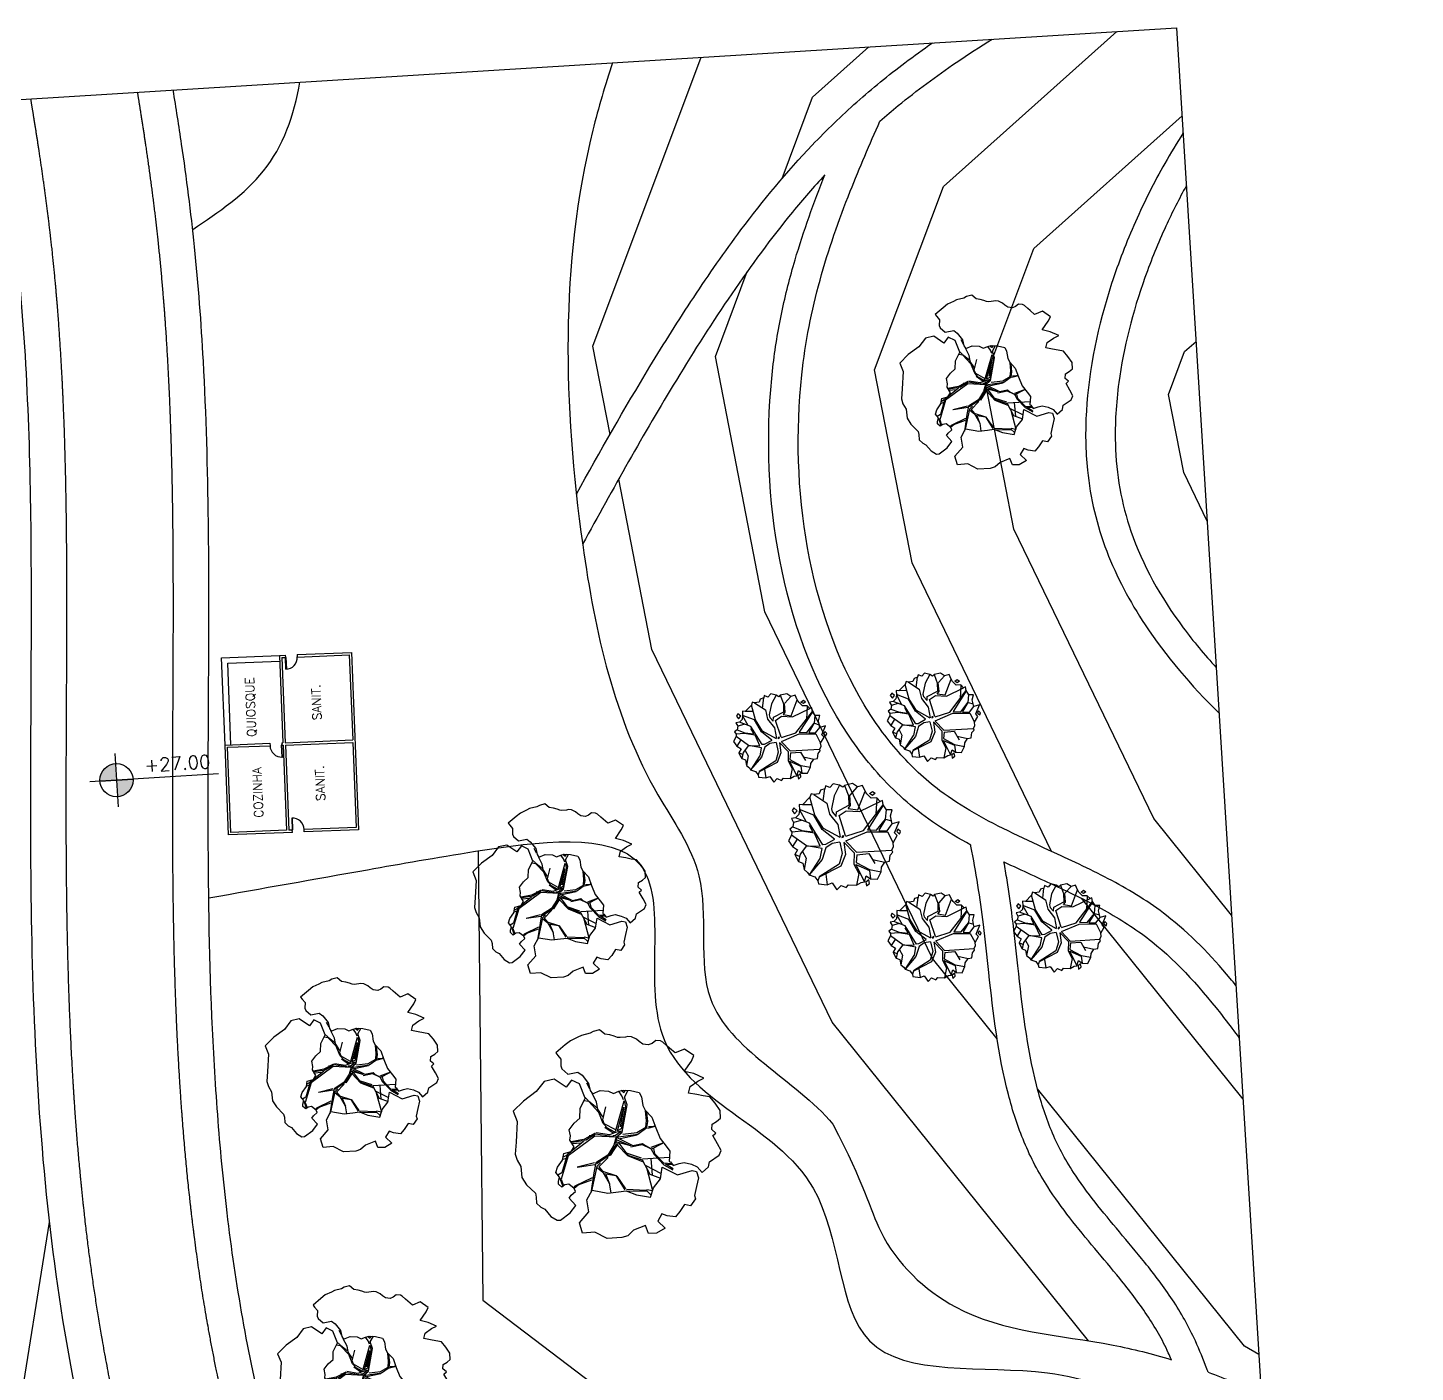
# Model space of a CAD drawing. Header units: millimetres. Extents: x 55520 to 96084, y -58491 to -49645.
# Drawn here: x 61871 to 61988.3, y -57527.2 to -57413.5 of the extents above; entities that cross this region are included whole.
import ezdxf
from ezdxf.enums import TextEntityAlignment as Align

# ---------------------------------------------------------------- set-up
doc = ezdxf.new("R2010")
doc.units = ezdxf.units.MM
for name, color, linetype in [('Alvenaria Corte', 30, 'Continuous'), ('Alvenaria Vista', 40, 'Continuous'), ('ARQ-COTAS', 1, 'Continuous'), ('ARQ-SÍMBOLOS', 2, 'Continuous'), ('ARQ-TEXTO2', 2, 'Continuous'), ('Caminhos Principais', 13, 'Continuous'), ('Cinza', 9, 'Continuous'), ('Curvas de Nível', 10, 'Continuous'), ('Esquadrias', 241, 'Continuous'), ('Linha Fina', 100, 'Continuous'), ('Árvores Existentes', 114, 'Continuous')]:
    doc.layers.add(name, color=color, linetype=linetype)
doc.styles.add('ATTR', font='romans.shx', dxfattribs={"width": 0.8, "height": 0.470416})
doc.styles.add('ROMANS', font='romans.shx')

# ---------------------------------------------------------------- blocks, each defined once
blk = doc.blocks.new('Quiosque e Banheiro')
at = {"layer": 'Alvenaria Corte'}
for p, q in [((50023.93, -44631.27), (50022.12, -44638.44)), ((50023.93, -44631.27), (50024.41, -44631.39)), ((50024.07, -44631.51), (50022.31, -44638.49)), ((50024.07, -44631.51), (50024.37, -44631.58)), ((50024.41, -44631.39), (50024.37, -44631.58)), ((50025.38, -44631.63), (50025.33, -44631.83)), ((50025.33, -44631.83), (50029.6, -44632.9)), ((50025.38, -44631.63), (50029.84, -44632.76)), ((50029.84, -44632.76), (50026.17, -44647.3)), ((50029.6, -44632.9), (50027.84, -44639.88)), ((50015.51, -44644.61), (50017.37, -44637.24)), ((50015.75, -44644.46), (50017.51, -44637.48)), ((50017.37, -44637.24), (50021.05, -44638.17)), ((50017.51, -44637.48), (50021, -44638.37)), ((50021.05, -44638.17), (50021, -44638.37)), ((50022.07, -44638.63), (50020.31, -44645.62)), ((50022.26, -44638.68), (50020.5, -44645.66)), ((50022.02, -44638.42), (50021.97, -44638.61)), ((50021.97, -44638.61), (50022.07, -44638.63)), ((50022.02, -44638.42), (50022.12, -44638.44)), ((50022.26, -44638.68), (50027.79, -44640.08)), ((50022.31, -44638.49), (50027.84, -44639.88)), ((50027.79, -44640.08), (50026.03, -44647.06)), ((50020.74, -44645.93), (50015.51, -44644.61)), ((50020.31, -44645.62), (50015.75, -44644.46)), ((50020.79, -44645.74), (50020.5, -44645.66)), ((50020.74, -44645.93), (50020.79, -44645.74)), ((50021.71, -44646.18), (50021.76, -44645.98)), ((50026.17, -44647.3), (50021.71, -44646.18)), ((50026.03, -44647.06), (50021.76, -44645.98))]:
    blk.add_line(p, q, dxfattribs=at)
at = {"layer": 'Alvenaria Vista'}
for p, q in [((50017.37, -44637.24), (50019.18, -44630.07)), ((50019.18, -44630.07), (50023.93, -44631.27)), ((50017.85, -44637.36), (50019.54, -44630.67)), ((50019.54, -44630.67), (50023.81, -44631.75))]:
    blk.add_line(p, q, dxfattribs=at)
at = {"layer": 'Esquadrias'}
for points in [[(50024.37, -44631.58), (50024.41, -44631.59), (50024.17, -44632.56), (50024.12, -44632.55)], [(50021.97, -44638.61), (50021.92, -44638.6), (50021.68, -44639.57), (50021.73, -44639.58)], [(50020.79, -44645.74), (50020.84, -44645.75), (50021.08, -44644.78), (50021.04, -44644.77)]]:
    blk.add_lwpolyline(points, close=True, dxfattribs=at)
at = {"layer": 'Linha Fina'}
for centre, start, end in [((50024.38, -44631.61), 254.36, 347.2976), ((50021.94, -44638.63), 164.36, 257.2976), ((50020.82, -44645.72), 344.36, 77.2976)]:
    blk.add_arc(centre, 0.975, start, end, dxfattribs=at)
at = {"layer": 'ARQ-TEXTO2', "char_height": 0.75, "attachment_point": 1, "rotation": 75.8288, "style": 'ROMANS'}
for s, insert in [('QUIOSQUE', (50019.37, -44637.13)), ('SANIT.', (50025.07, -44637.34)), ('COZINHA', (50018, -44643.85)), ('SANIT.', (50023.43, -44643.98))]:
    blk.add_mtext(s, dxfattribs=dict(at, insert=insert))
blk = doc.blocks.new('Nível_Planta')
at = {"layer": 'ARQ-SÍMBOLOS', "ltscale": 0.1}
h = blk.add_hatch(color=1, dxfattribs=at)
h.dxf.hatch_style = 1
h.paths.add_polyline_path([(-0.25, 0), (0, 0), (0, 0.25, 0.414214)])
h.paths.add_polyline_path([(0.25, 0), (0, 0), (0, -0.25, 0.414214)])
at = {"layer": 'ARQ-SÍMBOLOS', "color": 1}
for p, q in [((0, 0.4), (0, -0.4)), ((1.535, 0), (-0.4, 0))]:
    blk.add_line(p, q, dxfattribs=at)
at = {"layer": 'ARQ-SÍMBOLOS', "color": 1, "ltscale": 0.1}
blk.add_line((-0.25, 0), (0.25, 0), dxfattribs=at)
at = {"layer": 'ARQ-SÍMBOLOS', "color": 1}
blk.add_circle((0, 0), 0.25, dxfattribs=at)
at = {"layer": 'ARQ-TEXTO2', "style": 'ROMANS'}
blk.add_attdef('NIVEL-ACABADO', text='', height=0.2, dxfattribs=at).set_placement((0.432, 0.034), align=Align.BOTTOM_LEFT)
blk = doc.blocks.new('ARBOL')
at = {"color": 0, "linetype": 'ByBlock'}
for p, q in [((-1.034, 4.388), (-1.216, 4.399)), ((-0.978, 4.411), (-1.203, 4.42)), ((-0.543, 3.996), (-1.034, 4.388)), ((-0.889, 4.31), (-0.907, 4.428)), ((-0.509, 4.007), (-0.889, 4.31)), ((-1.375, 4.169), (-1.336, 4.042)), ((-1.336, 4.131), (-1.358, 4.18)), ((-1.336, 4.042), (-1.347, 3.661)), ((-1.302, 3.638), (-1.336, 4.131)), ((-0.587, 4.074), (-0.58, 4.163)), ((-0.33, 3.169), (-0.543, 3.996)), ((-0.52, 4.03), (-0.529, 4.132)), ((-0.353, 3.494), (-0.509, 4.007)), ((-1.203, 3.549), (-1.65, 3.817)), ((-1.079, 3.416), (-1.604, 3.774)), ((-1.013, 3.448), (-0.912, 3.884)), ((-0.967, 3.437), (-0.9, 3.895)), ((-0.364, 3.572), (-0.3, 3.784)), ((-0.33, 3.505), (-0.263, 3.774)), ((-0.298, 3.471), (-0.236, 3.794)), ((-1.593, 3.281), (-1.837, 3.338)), ((-1.357, 3.282), (-1.614, 3.282)), ((-1.269, 3.327), (-1.593, 3.281)), ((-1.246, 3.327), (-1.48, 3.047)), ((-1.313, 3.315), (-1.48, 3.047)), ((-1.113, 3.416), (-1.269, 3.327)), ((-1.102, 3.37), (-1.246, 3.327)), ((-0.978, 3.405), (-1.203, 3.549)), ((-1.102, 3.37), (-0.967, 3.058)), ((-1.022, 3.292), (-1.079, 3.416)), ((-0.933, 3.013), (-1.013, 3.393)), ((-0.912, 3.047), (-0.978, 3.405)), ((-0.298, 3.448), (-0.353, 3.494)), ((-0.286, 3.136), (-0.341, 3.437)), ((-0.263, 3.136), (-0.298, 3.448)), ((-1.961, 2.935), (-2.139, 2.455)), ((-1.905, 2.924), (-2.117, 2.466)), ((-1.48, 3.047), (-1.906, 2.969)), ((-1.893, 2.935), (-1.502, 3.024)), ((-0.721, 2.678), (-0.944, 2.991)), ((-0.744, 2.756), (-0.933, 3.013)), ((-0.733, 2.802), (-0.912, 3.047)), ((-0.567, 2.667), (-0.33, 3.169)), ((-0.567, 2.667), (-0.286, 3.136)), ((-0.442, 2.802), (-0.263, 3.102)), ((0.207, 2.846), (0.553, 2.98)), ((0.33, 2.846), (0.565, 2.98)), ((0.553, 2.98), (0.619, 3.091)), ((0.587, 2.98), (0.695, 3.036)), ((-1.112, 2.578), (-1.413, 2.265)), ((-1.101, 2.567), (-1.357, 2.265)), ((-1.313, 2.265), (-1.044, 2.578)), ((-0.765, 2.712), (-1.112, 2.578)), ((-0.732, 2.667), (-1.101, 2.567)), ((-0.567, 2.667), (-0.921, 2.354)), ((-0.91, 2.399), (-0.687, 2.701)), ((-0.631, 2.678), (-0.91, 2.399)), ((-0.554, 2.666), (-0.744, 2.756)), ((-0.554, 2.666), (-0.733, 2.802)), ((-0.631, 2.589), (-0.709, 2.142)), ((-0.567, 2.667), (-0.698, 2.119)), ((-0.567, 2.667), (-0.497, 2.476)), ((-0.486, 2.733), (-0.509, 2.666)), ((-0.509, 2.666), (-0.465, 2.488)), ((-0.465, 2.488), (-0.442, 2.666)), ((-0.442, 2.666), (-0.442, 2.802)), ((-0.441, 2.701), (-0.218, 2.846)), ((-0.43, 2.656), (-0.262, 2.79)), ((-0.419, 2.632), (0.229, 2.13)), ((-0.419, 2.577), (0.083, 2.197)), ((-0.408, 2.465), (-0.419, 2.577)), ((-0.385, 2.611), (-0.129, 2.824)), ((-0.262, 2.79), (-0.106, 2.846)), ((-0.129, 2.824), (-0.017, 2.824)), ((-0.106, 2.846), (0.24, 2.846)), ((-0.017, 2.824), (0.262, 2.622)), ((0.05, 2.79), (0.285, 2.835)), ((0.24, 2.846), (0.464, 2.801)), ((0.464, 2.801), (0.72, 2.822)), ((0.848, 2.833), (1.011, 2.846)), ((-2.117, 2.466), (-2.284, 2.39)), ((-2.106, 2.444), (-2.191, 2.315)), ((-1.581, 2.242), (-2.191, 2.315)), ((-1.77, 2.22), (-1.968, 2.002)), ((-1.514, 2.251), (-1.864, 1.941)), ((-1.825, 2.171), (-1.406, 2.041)), ((-1.357, 2.265), (-1.77, 2.22)), ((-1.335, 2.253), (-1.56, 1.588)), ((-0.933, 2.41), (-0.989, 2.119)), ((-0.921, 2.354), (-0.966, 2.097)), ((-0.553, 2.477), (-0.653, 2.13)), ((-0.497, 2.476), (0.105, 2.096)), ((0.071, 2.153), (-0.408, 2.465)), ((0.083, 2.197), (-0.353, 2.476)), ((0.229, 2.13), (0.071, 2.153)), ((0.374, 2.13), (0.51, 2.162)), ((-1.681, 1.796), (-1.893, 1.628)), ((-1.346, 1.93), (-1.681, 1.796)), ((-1.324, 1.907), (-1.636, 1.784)), ((-1.167, 1.952), (-1.346, 1.93)), ((-1.19, 1.885), (-1.324, 1.907)), ((-1.19, 1.952), (-1.156, 1.616)), ((-0.989, 2.119), (-1.167, 1.963)), ((-1.044, 2.053), (-1.167, 1.952)), ((-1.156, 1.592), (-1.145, 1.941)), ((-0.966, 2.097), (-1.044, 2.053)), ((-0.698, 2.119), (-0.631, 1.84)), ((-0.653, 1.829), (-0.676, 1.661)), ((-0.62, 1.796), (-0.664, 1.673)), ((-0.653, 2.13), (-0.609, 1.862)), ((-0.631, 1.84), (-0.497, 1.762)), ((-0.609, 1.862), (-0.452, 1.784)), ((0.105, 2.096), (0.318, 2.084)), ((0.261, 2.13), (0.374, 2.13)), ((0.318, 2.084), (0.443, 1.93)), ((0.429, 2.063), (0.469, 1.983)), ((0.44, 2.063), (0.504, 2.095)), ((-1.871, 1.616), (-1.681, 1.751)), ((-1.795, 1.523), (-1.793, 1.527)), ((-1.681, 1.751), (-1.762, 1.589)), ((-1.636, 1.784), (-1.725, 1.6)), ((-0.676, 1.661), (-0.671, 1.632)), ((-0.664, 1.673), (-0.653, 1.631)), ((-0.497, 1.762), (-0.257, 1.692)), ((-0.452, 1.784), (-0.214, 1.71))]:
    blk.add_line(p, q, dxfattribs=at)
for p, q in [((-0.272, 3.281), (-0.266, 3.278)), ((-0.266, 3.278), (-0.257, 3.276))]:
    blk.add_line(p, q)
at = {"color": 0, "linetype": 'ByBlock', "flags": 128}
for points in [[(-2.006, 4.806), (-1.93, 4.502), (-1.803, 4.292), (-1.567, 4.384), (-1.517, 4.308), (-1.466, 4.165), (-1.382, 4.165), (-1.23, 4.258), (-1.205, 4.359), (-1.23, 4.452), (-1.129, 4.502), (-1.061, 4.477), (-0.969, 4.41), (-0.825, 4.452), (-0.715, 4.359), (-0.597, 4.174), (-0.446, 4.081), (-0.471, 3.887), (-0.386, 3.769), (-0.184, 3.803), (-0.091, 3.752), (0.069, 3.719), (0.179, 3.542), (0.246, 3.356), (0.474, 3.255), (0.668, 3.036), (1.064, 3.028), (1.233, 3.188), (1.115, 3.382), (1.427, 3.592), (1.469, 3.853), (1.301, 4.14), (1.199, 4.536), (1.056, 4.881), (0.769, 4.881), (0.288, 5.109), (0.01, 5.244), (-0.15, 5.261), (-0.344, 5.235), (-0.614, 5.311), (-0.833, 5.269), (-1.12, 5.143), (-1.222, 5.16), (-1.373, 5.21), (-1.508, 5.151), (-1.593, 5.075), (-1.829, 4.999), (-1.981, 4.881), (-2.006, 4.806)], [(-2.06, 1.565), (-2.097, 1.177), (-2.157, 1.08), (-2.327, 1.092), (-2.521, 1.226), (-2.715, 1.359), (-2.8, 1.371), (-2.922, 1.553), (-2.837, 1.686), (-2.958, 1.868), (-3.043, 2.025), (-2.934, 2.207), (-2.837, 2.316), (-2.97, 2.486), (-3.213, 2.377), (-3.249, 2.631), (-3.176, 2.825), (-2.958, 2.825), (-2.958, 3.153), (-3.031, 3.346), (-3.019, 3.504), (-2.897, 3.868), (-2.631, 4.098), (-2.533, 4.401), (-2.255, 4.377), (-2.085, 4.049), (-1.781, 3.977), (-1.599, 3.759), (-1.818, 3.407), (-1.89, 3.141), (-1.939, 2.947), (-2.133, 2.741), (-2.327, 2.425), (-2.133, 2.268), (-1.987, 2.013), (-1.721, 1.856), (-2.06, 1.565)], [(-1.677, 1.613), (-1.791, 1.581), (-1.802, 1.415), (-1.823, 1.29), (-1.937, 1.134), (-2.052, 1.02), (-2.239, 0.957), (-2.166, 0.749), (-2.052, 0.676), (-1.989, 0.385), (-1.896, 0.291), (-1.698, 0.312), (-1.458, 0.343), (-1.427, 0.25), (-1.302, 0.312), (-1.177, 0.25), (-1.156, 0.114), (-1.114, -0.01), (-0.927, -0.073), (-0.708, -0.021), (-0.5, 0.042), (-0.417, 0.187), (-0.323, 0.333), (-0.208, 0.51), (-0.063, 0.406), (-0.01, 0.177), (0, 0), (0.208, 0.198), (0.354, 0.406), (0.531, 0.135), (0.635, 0.021), (0.885, 0.187), (0.885, 0.447), (1.052, 0.531), (1.135, 0.572), (1.26, 0.635), (1.312, 0.676), (1.364, 0.791), (1.333, 0.905), (1.333, 1.009), (1.406, 1.134), (1.5, 1.196), (1.583, 1.238), (1.687, 1.332), (1.729, 1.415), (1.74, 1.477), (1.781, 1.613), (1.812, 1.675), (1.875, 1.737), (1.948, 1.831), (2.01, 1.945), (2.166, 2.029), (2.187, 2.195), (2.177, 2.289), (2.208, 2.518), (2.198, 2.622), (2.187, 2.83), (2.135, 2.996), (2.041, 3.298), (1.958, 3.277), (1.833, 3.236), (1.677, 3.308), (1.594, 3.308), (1.416, 3.215), (1.364, 2.955), (1.25, 2.882), (0.989, 2.809), (0.802, 2.84), (0.708, 2.819), (0.708, 2.601), (0.614, 2.403), (0.51, 2.31), (0.51, 2.164), (0.5, 2.05), (0.417, 1.873), (0.281, 1.685), (0.156, 1.675), (-0.063, 1.727), (-0.198, 1.717), (-0.427, 1.623), (-0.719, 1.633), (-1.021, 1.633), (-1.26, 1.561), (-1.416, 1.519), (-1.656, 1.633), (-1.677, 1.613)]]:
    blk.add_lwpolyline(points, dxfattribs=at)
blk = doc.blocks.new('árvore_media')
for p, q in [((55224.742, -51939.893), (55225.624, -51940.543)), ((55225.381, -51940.374), (55225.536, -51939.525)), ((55226.592, -51939.352), (55226.154, -51940.062)), ((55226.948, -51939.383), (55227.191, -51940.176)), ((55227.285, -51940.084), (55227.836, -51939.546)), ((55227.765, -51941.166), (55228.36, -51939.864)), ((55224.653, -51941.335), (55223.66, -51940.883)), ((55223.66, -51940.911), (55224.057, -51941.731)), ((55224.565, -51940.6), (55223.903, -51940.572)), ((55224.719, -51941.335), (55224.455, -51940.062)), ((55225.624, -51940.543), (55225.757, -51941.335)), ((55226.154, -51940.062), (55225.911, -51940.968)), ((55225.911, -51940.968), (55225.955, -51941.194)), ((55226.264, -51941.194), (55227.147, -51940.798)), ((55227.257, -51940.826), (55227.08, -51941.024)), ((55227.169, -51940.798), (55227.191, -51940.119)), ((55227.235, -51940.091), (55227.257, -51940.826)), ((55227.875, -51941.279), (55229.375, -51940.656)), ((55228.073, -51942.637), (55229.574, -51940.911)), ((55229.574, -51940.939), (55228.36, -51942.608)), ((55229.155, -51940.402), (55229.022, -51941.533)), ((55223.726, -51941.646), (55223.197, -51941.76)), ((55224.3, -51941.873), (55223.351, -51941.449)), ((55225.161, -51943.457), (55224.3, -51941.873)), ((55225.183, -51942.382), (55224.653, -51941.335)), ((55225.271, -51942.325), (55224.719, -51941.335)), ((55225.757, -51941.335), (55226.286, -51942.099)), ((55225.955, -51941.194), (55226.22, -51941.533)), ((55226.22, -51941.533), (55226.264, -51941.194)), ((55226.419, -51941.477), (55226.948, -51941.166)), ((55226.794, -51942.919), (55226.419, -51941.477)), ((55226.948, -51941.166), (55227.875, -51941.279)), ((55227.103, -51941.024), (55227.765, -51941.166)), ((55229, -51942.665), (55229.662, -51941.929)), ((55229.662, -51941.929), (55229.155, -51942.665)), ((55229.684, -51941.929), (55229.773, -51941.279)), ((55229.684, -51941.929), (55230.081, -51942.071)), ((55224.013, -51943.457), (55222.998, -51942.637)), ((55223.704, -51942.41), (55223.02, -51942.439)), ((55223.373, -51942.948), (55223.02, -51943.457)), ((55223.131, -51942.071), (55223.749, -51942.354)), ((55224.609, -51942.608), (55223.704, -51942.41)), ((55223.749, -51942.354), (55224.499, -51942.495)), ((55224.477, -51942.41), (55224.3, -51942.043)), ((55224.499, -51942.495), (55224.477, -51942.41)), ((55224.962, -51943.542), (55224.609, -51942.608)), ((55225.999, -51943.117), (55225.183, -51942.382)), ((55226.396, -51943.033), (55225.271, -51942.325)), ((55226.286, -51942.099), (55226.396, -51943.004)), ((55226.794, -51943.287), (55228.338, -51942.75)), ((55226.816, -51942.948), (55228.073, -51942.637)), ((55228.338, -51942.75), (55229.75, -51942.835)), ((55228.36, -51942.608), (55229, -51942.665)), ((55229.155, -51942.693), (55229.728, -51942.75)), ((55229.728, -51942.75), (55230.126, -51942.297)), ((55229.75, -51942.835), (55230.104, -51943.627)), ((55224.013, -51943.457), (55223.528, -51944.023)), ((55223.704, -51943.853), (55223.925, -51944.334)), ((55225.095, -51943.712), (55224.013, -51943.457)), ((55224.035, -51943.457), (55224.962, -51943.542)), ((55224.918, -51944.419), (55225.095, -51943.712)), ((55225.359, -51943.683), (55225.05, -51944.504)), ((55225.337, -51943.457), (55225.161, -51943.457)), ((55225.999, -51943.146), (55225.337, -51943.457)), ((55225.823, -51943.4), (55225.359, -51943.683)), ((55226.352, -51943.344), (55225.823, -51943.4)), ((55226.352, -51943.344), (55226.485, -51944.164)), ((55226.639, -51943.372), (55227.323, -51944.164)), ((55226.639, -51943.4), (55226.705, -51944.249)), ((55226.794, -51943.316), (55227.478, -51944.136)), ((55223.462, -51944.192), (55223.153, -51944.023)), ((55223.528, -51944.023), (55223.373, -51944.532)), ((55223.925, -51944.334), (55223.726, -51945.126)), ((55224.057, -51945.55), (55224.896, -51944.419)), ((55225.05, -51944.504), (55224.057, -51945.522)), ((55226.22, -51944.9), (55224.764, -51945.692)), ((55226.485, -51944.164), (55226.22, -51944.9)), ((55226.705, -51944.249), (55226.33, -51945.041)), ((55227.323, -51944.164), (55227.257, -51944.956)), ((55227.5, -51944.306), (55227.411, -51944.843)), ((55227.411, -51944.843), (55228.316, -51945.409)), ((55227.478, -51944.136), (55229.993, -51944.136)), ((55227.5, -51944.306), (55228.36, -51944.277)), ((55228.36, -51944.277), (55228.735, -51945.013)), ((55228.581, -51944.702), (55229.442, -51944.956)), ((55224.764, -51945.72), (55224.653, -51945.975)), ((55226.33, -51945.041), (55224.764, -51945.72)), ((55225.227, -51945.55), (55225.293, -51946.286)), ((55227.257, -51944.956), (55227.566, -51945.635)), ((55227.566, -51945.635), (55227.345, -51946.456)), ((55227.367, -51944.956), (55227.919, -51946.258)), ((55227.389, -51944.985), (55228.316, -51945.465)), ((55228.316, -51945.409), (55229.133, -51945.607)), ((55228.316, -51945.465), (55228.36, -51946.059))]:
    blk.add_line(p, q)
for points in [[(55223.903, -51940.572), (55223.663, -51940.526), (55223.66, -51940.911), (55223.608, -51941.233), (55223.351, -51941.449), (55223.056, -51941.48), (55223.197, -51941.76), (55223.131, -51942.071), (55222.891, -51942.223), (55223.02, -51942.439), (55222.998, -51942.637), (55222.753, -51943.036), (55223.02, -51943.457), (55223.36, -51943.708), (55223.153, -51944.023), (55223.249, -51944.274), (55223.373, -51944.532), (55223.663, -51944.663), (55223.726, -51945.126), (55223.966, -51945.335), (55224.057, -51945.522), (55224.463, -51945.688), (55224.653, -51945.975), (55224.684, -51946.183), (55225.293, -51946.286), (55225.649, -51946.183), (55225.952, -51946.678), (55226.256, -51946.395), (55226.614, -51946.572), (55226.78, -51946.395), (55227.345, -51946.456), (55227.69, -51946.289), (55227.919, -51946.258), (55228.076, -51945.83), (55228.36, -51946.059), (55228.849, -51946.113), (55229.133, -51945.607), (55229.18, -51945.299), (55229.442, -51944.956), (55229.759, -51944.91), (55229.841, -51944.486), (55230.035, -51944.274), (55229.993, -51944.136), (55230.117, -51943.885), (55230.104, -51943.627), (55230.421, -51943.142), (55230.255, -51942.93), (55230.614, -51942.188), (55230.126, -51942.297), (55230.081, -51942.071), (55230.035, -51941.728), (55230.172, -51941.304), (55229.773, -51941.279), (55229.574, -51940.911), (55229.538, -51940.596), (55229.375, -51940.656), (55229.155, -51940.402), (55228.766, -51940.384), (55228.462, -51940.066), (55228.36, -51939.864), (55228.214, -51939.465), (55227.836, -51939.546), (55227.497, -51939.288), (55226.948, -51939.383), (55226.807, -51939.5), (55226.592, -51939.352), (55226.145, -51939.217), (55225.897, -51939.465), (55225.594, -51939.323), (55225.536, -51939.525), (55225.235, -51939.606), (55225.125, -51939.854), (55224.742, -51939.893), (55224.546, -51939.818), (55224.455, -51940.062)], [(55228.653, -51940.062), (55228.873, -51939.921), (55229.05, -51940.062), (55228.851, -51940.204)], [(55223.277, -51940.738), (55223.139, -51940.915), (55223.304, -51941.162), (55223.498, -51940.95)], [(55226.661, -51942.919), (55226.551, -51942.948), (55226.529, -51943.033), (55226.617, -51943.004)], [(55230.503, -51942.683), (55230.421, -51942.859), (55230.586, -51943.036), (55230.669, -51942.859)], [(55228.239, -51946.123), (55228.018, -51946.265), (55228.04, -51946.547), (55228.261, -51946.378)]]:
    blk.add_lwpolyline(points, close=True)
at = {"style": 'ATTR', "width": 0.8, "flags": 9}
blk.add_attdef('ESTCODE', (55226.661, -51942.919), '', height=0.0000158, dxfattribs=at)

msp = doc.modelspace()

# ---------------------------------------------------------------- linework, layer by layer
at = {"layer": 'Alvenaria Vista'}
msp.add_open_spline([(61981.359, -57626.656), (61918.769, -57644.683), (61856.179, -57662.71), (61793.589, -57680.737), (61783.414, -57682.297), (61773.24, -57683.856), (61763.065, -57685.416), (61750.557, -57683.948), (61738.048, -57682.481), (61725.54, -57681.013), (61717.185, -57673.861), (61708.83, -57666.708), (61700.476, -57659.555), (61697.186, -57602.649), (61693.897, -57545.743), (61690.608, -57488.837), (61688.889, -57469.565), (61687.17, -57450.292), (61685.452, -57431.019)], degree=3, knots=[20.3224163, 20.3224163, 20.3224163, 20.3224163, 21.3053757, 21.3053757, 21.3053757, 22.3053757, 22.3053757, 22.3053757, 23.3053757, 23.3053757, 23.3053757, 24.3053757, 24.3053757, 24.3053757, 25.3053757, 25.3053757, 25.3053757, 25.5933686, 25.5933686, 25.5933686, 25.5933686], dxfattribs=at)
at = {"layer": 'ARQ-COTAS'}
msp.add_lwpolyline([(61535, -57440.353), (61968.134, -57413.482), (61988.313, -57738.74), (61555.179, -57765.612)], close=True, dxfattribs=at)
at = {"layer": 'Caminhos Principais'}
for points, knots in [([(61978.977, -57588.255), (61978.246, -57588.604), (61977.52, -57588.961), (61974.304, -57590.585), (61971.86, -57591.932), (61968.354, -57594.007), (61967.254, -57594.68), (61966.164, -57595.366), (61965.974, -57595.258), (61965.785, -57595.15), (61963.599, -57593.901), (61961.579, -57592.764), (61957.591, -57590.577), (61955.625, -57589.526), (61952.457, -57587.893), (61951.281, -57587.3), (61948.929, -57586.135), (61947.751, -57585.561), (61944.218, -57583.86), (61941.865, -57582.752), (61934.875, -57579.448), (61930.306, -57577.27), (61921.681, -57572.702), (61917.628, -57570.312), (61911.34, -57565.829), (61908.911, -57563.832), (61906.007, -57560.969), (61905.303, -57560.23), (61903.842, -57558.587), (61903.091, -57557.67), (61901.643, -57555.759), (61900.949, -57554.768), (61898.952, -57551.689), (61897.734, -57549.498), (61894.304, -57542.348), (61892.462, -57536.98), (61889.601, -57525.648), (61888.581, -57519.688), (61887.539, -57510.917), (61887.275, -57508.147), (61886.853, -57502.616), (61886.696, -57499.852), (61886.344, -57491.562), (61886.272, -57486.038), (61886.249, -57472.113), (61886.38, -57463.709), (61886.227, -57450.749), (61886.106, -57446.208), (61885.678, -57438.442), (61885.435, -57435.22), (61884.956, -57430.54), (61884.788, -57429.084), (61884.423, -57426.194), (61884.224, -57424.757), (61883.79, -57421.792), (61883.552, -57420.265), (61883.304, -57418.745)], [648.6141934, 648.6141934, 648.6141934, 648.6141934, 650.8894066, 650.8894066, 658.7575786, 658.7575786, 662.4076466, 662.4076466, 662.4076466, 663.0563843, 663.0563843, 669.889763, 669.889763, 676.3361777, 676.3361777, 680.087669, 680.087669, 683.8391603, 683.8391603, 691.3421429, 691.3421429, 706.3388299, 706.3388299, 721.335517, 721.335517, 732.2650832, 732.2650832, 735.9601657, 735.9601657, 740.2703035, 740.2703035, 744.5804412, 744.5804412, 753.2007168, 753.2007168, 771.2526962, 771.2526962, 789.3046755, 789.3046755, 797.6097083, 797.6097083, 805.914741, 805.914741, 822.5248065, 822.5248065, 847.7644306, 847.7644306, 861.3504016, 861.3504016, 870.9602457, 870.9602457, 875.2966967, 875.2966967, 879.6331477, 879.6331477, 884.2905991, 884.2905991, 884.2905991, 884.2905991]), ([(61918.549, -57635.381), (61926.069, -57628.119), (61933.702, -57620.789), (61944.914, -57611.091), (61948.045, -57608.484), (61951.701, -57605.61), (61952.136, -57605.27), (61952.573, -57604.933), (61951.905, -57604.565), (61951.236, -57604.201), (61949.321, -57603.169), (61948.073, -57602.509), (61945.882, -57601.379), (61944.943, -57600.903), (61943.04, -57599.955), (61942.078, -57599.483), (61939.167, -57598.071), (61937.192, -57597.134), (61931.205, -57594.304), (61927.13, -57592.391), (61919.023, -57588.32), (61914.99, -57586.16), (61907.174, -57581.362), (61903.39, -57578.722), (61898.35, -57574.429), (61896.889, -57573.078), (61894.58, -57570.727), (61893.696, -57569.77), (61891.991, -57567.795), (61891.174, -57566.781), (61888.822, -57563.673), (61887.389, -57561.511), (61883.478, -57554.852), (61881.357, -57550.15), (61877.866, -57540.438), (61876.496, -57535.426), (61874.324, -57525.294), (61873.524, -57520.173), (61872.311, -57509.804), (61871.917, -57504.573), (61871.419, -57494.256), (61871.315, -57489.168), (61871.215, -57475.455), (61871.353, -57466.972), (61871.265, -57450.432), (61871.039, -57442.377), (61870.112, -57432.753), (61869.913, -57430.992), (61869.458, -57427.445), (61869.204, -57425.664), (61868.716, -57422.482), (61868.49, -57421.083), (61868.256, -57419.678)], [0, 0, 0, 0, 31.4096718, 31.4096718, 43.1663985, 43.1663985, 44.747182, 44.747182, 44.747182, 47.0850167, 47.0850167, 51.4159509, 51.4159509, 54.6318345, 54.6318345, 57.8477182, 57.8477182, 64.2794854, 64.2794854, 77.14302, 77.14302, 90.0065545, 90.0065545, 102.8700891, 102.8700891, 108.357779, 108.357779, 111.9079407, 111.9079407, 115.4581024, 115.4581024, 122.5584259, 122.5584259, 136.6347641, 136.6347641, 150.7111024, 150.7111024, 164.7874406, 164.7874406, 179.4660261, 179.4660261, 194.1446116, 194.1446116, 219.5869132, 219.5869132, 245.0292148, 245.0292148, 250.783382, 250.783382, 256.5375492, 256.5375492, 261.0160037, 261.0160037, 261.0160037, 261.0160037])]:
    msp.add_open_spline(points, degree=3, knots=knots, dxfattribs=at)
for points, weights, knots in [([(61921.943, -57636.274), (61925.74, -57632.611), (61929.563, -57628.945), (61936.664, -57622.343), (61939.917, -57619.395), (61946.864, -57613.358), (61950.576, -57610.271), (61954.409, -57607.305), (61954.41, -57607.304), (61954.412, -57607.303), (61954.413, -57607.302), (61954.814, -57606.992), (61955.214, -57606.682), (61955.615, -57606.372), (61956.159, -57605.951), (61956.438, -57605.321), (61956.385, -57604.634), (61956.331, -57603.948), (61955.957, -57603.369), (61955.354, -57603.037), (61954.909, -57602.793), (61954.465, -57602.549), (61954.02, -57602.305), (61954.02, -57602.304), (61954.019, -57602.304), (61954.018, -57602.303), (61952.224, -57601.318), (61950.418, -57600.349), (61947.138, -57598.648), (61945.668, -57597.908), (61942.684, -57596.438), (61941.174, -57595.71), (61936.604, -57593.53), (61933.507, -57592.083), (61927.309, -57589.117), (61924.207, -57587.598), (61916.921, -57583.784), (61912.777, -57581.413), (61905.615, -57576.57), (61902.529, -57574.188), (61898.443, -57570.394), (61897.258, -57569.204), (61894.987, -57566.712), (61893.907, -57565.412), (61891.865, -57562.73), (61890.901, -57561.346), (61888.173, -57557.082), (61886.571, -57554.091), (61883.743, -57547.891), (61882.517, -57544.681), (61879.169, -57534.381), (61877.618, -57527.029), (61876.136, -57516.793), (61875.794, -57513.915), (61875.232, -57508.197), (61875.013, -57505.353), (61874.5, -57496.876), (61874.351, -57491.294), (61874.169, -57473.902), (61874.466, -57462.341), (61874.133, -57447.91), (61874.015, -57444.752), (61873.676, -57438.909), (61873.47, -57436.218), (61873.012, -57431.668), (61872.791, -57429.799), (61872.292, -57426.047), (61872.015, -57424.168), (61871.572, -57421.354), (61871.421, -57420.423), (61871.266, -57419.491)], [1, 1, 1, 1, 1, 1, 1, 1, 1, 1, 1, 1, 1, 1, 0.919934982122, 0.919934982122, 1, 0.919934982122, 0.919934982122, 1, 1, 1, 1, 1, 1, 1, 1, 1, 1, 1, 1, 1, 1, 1, 1, 1, 1, 1, 1, 1, 1, 1, 1, 1, 1, 1, 1, 1, 1, 1, 1, 1, 1, 1, 1, 1, 1, 1, 1, 1, 1, 1, 1, 1, 1, 1, 1, 1, 1, 1, 1], [3.300707, 3.300707, 3.300707, 3.300707, 19.1462391, 19.1462391, 32.1447126, 32.1447126, 46.2232747, 46.2232747, 46.2232747, 46.228431, 46.228431, 46.228431, 47.6993674, 47.6993674, 47.6993674, 48.6896462, 48.6896462, 48.6896462, 49.679925, 49.679925, 49.679925, 51.2199004, 51.2199004, 51.2199004, 51.2231266, 51.2231266, 51.2231266, 57.4374364, 57.4374364, 62.3872551, 62.3872551, 67.3370738, 67.3370738, 77.2367112, 77.2367112, 87.1363486, 87.1363486, 100.8303464, 100.8303464, 112.0941348, 112.0941348, 116.9322561, 116.9322561, 121.7703773, 121.7703773, 126.6084985, 126.6084985, 136.2847409, 136.2847409, 145.9609833, 145.9609833, 166.6496983, 166.6496983, 174.7380565, 174.7380565, 182.8264147, 182.8264147, 199.0031311, 199.0031311, 233.856655, 233.856655, 243.7192597, 243.7192597, 252.2439902, 252.2439902, 258.2313246, 258.2313246, 264.218659, 264.218659, 267.1683497, 267.1683497, 267.1683497, 267.1683497]), ([(61979.177, -57591.492), (61978.246, -57591.95), (61977.321, -57592.421), (61973.457, -57594.456), (61970.578, -57596.131), (61967.762, -57597.905), (61967.76, -57597.906), (61967.758, -57597.907), (61967.756, -57597.909), (61967.589, -57598.014), (61967.421, -57598.12), (61967.254, -57598.225), (61966.612, -57598.63), (61965.853, -57598.646), (61965.194, -57598.268), (61965.021, -57598.169), (61964.848, -57598.07), (61964.674, -57597.971), (61964.674, -57597.97), (61964.673, -57597.97), (61964.672, -57597.969), (61962.412, -57596.674), (61960.128, -57595.386), (61955.691, -57592.96), (61953.544, -57591.818), (61949.533, -57589.774), (61947.69, -57588.865), (61943.995, -57587.08), (61942.143, -57586.201), (61934.904, -57582.779), (61929.553, -57580.27), (61919.436, -57574.904), (61914.678, -57572.05), (61908.697, -57567.505), (61907.026, -57566.104), (61904.296, -57563.527), (61903.191, -57562.386), (61901.104, -57560.002), (61900.118, -57558.755), (61898.248, -57556.147), (61897.364, -57554.788), (61894.577, -57550.08), (61892.895, -57546.503), (61890.017, -57538.945), (61888.819, -57534.963), (61886.839, -57526.754), (61886.058, -57522.529), (61884.997, -57515.169), (61884.639, -57512.055), (61884.068, -57505.844), (61883.854, -57502.747), (61883.351, -57492.959), (61883.266, -57486.291), (61883.257, -57470.189), (61883.418, -57460.778), (61883.145, -57448.135), (61883.031, -57444.877), (61882.696, -57438.892), (61882.495, -57436.164), (61882.041, -57431.434), (61881.813, -57429.429), (61881.297, -57425.448), (61881.01, -57423.467), (61880.571, -57420.639), (61880.435, -57419.785), (61880.295, -57418.931)], [1, 1, 1, 1, 1, 1, 1, 1, 1, 1, 1, 1, 0.904733183941, 0.904733183941, 1, 1, 1, 1, 1, 1, 1, 1, 1, 1, 1, 1, 1, 1, 1, 1, 1, 1, 1, 1, 1, 1, 1, 1, 1, 1, 1, 1, 1, 1, 1, 1, 1, 1, 1, 1, 1, 1, 1, 1, 1, 1, 1, 1, 1, 1, 1, 1, 1, 1, 1, 1], [379.7088408, 379.7088408, 379.7088408, 379.7088408, 382.7071075, 382.7071075, 392.3315388, 392.3315388, 392.3315388, 392.3391053, 392.3391053, 392.3391053, 392.9109723, 392.9109723, 392.9109723, 393.9933386, 393.9933386, 393.9933386, 394.5902903, 394.5902903, 394.5902903, 394.592674, 394.592674, 394.592674, 402.3867495, 402.3867495, 409.486967, 409.486967, 415.4137723, 415.4137723, 421.3405775, 421.3405775, 438.6317451, 438.6317451, 455.9229128, 455.9229128, 463.154846, 463.154846, 468.5563856, 468.5563856, 473.9579251, 473.9579251, 479.3594647, 479.3594647, 492.0118511, 492.0118511, 504.6642375, 504.6642375, 517.3166239, 517.3166239, 526.4992171, 526.4992171, 535.6818103, 535.6818103, 555.5778064, 555.5778064, 583.894567, 583.894567, 593.7399977, 593.7399977, 601.9956603, 601.9956603, 608.0686831, 608.0686831, 614.141706, 614.141706, 616.7792775, 616.7792775, 616.7792775, 616.7792775])]:
    msp.add_rational_spline(points, weights, degree=3, knots=knots, dxfattribs=at)
at = {"layer": 'Cinza'}
for points, knots in [([(61917.388, -57452.931), (61919.393, -57449.306), (61921.446, -57445.697), (61924.806, -57440.165), (61926.034, -57438.21), (61928.587, -57434.345), (61929.913, -57432.438), (61933.181, -57428.08), (61935.177, -57425.668), (61938.541, -57422.141), (61939.798, -57420.924), (61942.414, -57418.604), (61943.771, -57417.499), (61945.932, -57415.869), (61946.708, -57415.308), (61947.495, -57414.762)], [0, 0, 0, 0, 12.4072248, 12.4072248, 19.2574341, 19.2574341, 26.1076434, 26.1076434, 35.3294147, 35.3294147, 40.4681223, 40.4681223, 45.6068299, 45.6068299, 48.416912, 48.416912, 48.416912, 48.416912]), ([(61943.059, -57421.376), (61943.566, -57420.933), (61944.08, -57420.497), (61946.177, -57418.779), (61947.818, -57417.561), (61950.509, -57415.733), (61951.524, -57415.079), (61952.555, -57414.448)], [50.0267503, 50.0267503, 50.0267503, 50.0267503, 52.0885461, 52.0885461, 58.3023605, 58.3023605, 61.9606555, 61.9606555, 61.9606555, 61.9606555]), ([(61920.455, -57416.44), (61919.823, -57418.325), (61915.949, -57431.36), (61916.441, -57453.02), (61921.112, -57474.424), (61929.251, -57485.621), (61926.318, -57498.152), (61935.9, -57502.376), (61939.086, -57506.192), (61941.732, -57511.24), (61942.825, -57516.384), (61950.375, -57523.674), (61959.978, -57524.063), (61966.081, -57525.609), (61967.692, -57526.101)], [17.6132741, 17.6132741, 17.6132741, 17.6132741, 23.6012537, 58.6586423, 80.7355983, 88.4097463, 98.8259186, 113.6432441, 113.6432441, 113.6432441, 119.9698581, 128.9392233, 142.6499727, 147.6898216, 147.6898216, 147.6898216, 147.6898216]), ([(61884.956, -57430.54), (61887.16, -57429.057), (61891.683, -57426.013), (61893.554, -57420.871), (61894.014, -57418.08)], [0, 0, 0, 0, 7.7621483, 15.930699, 15.930699, 15.930699, 15.930699]), ([(61973.157, -57494.456), (61972.995, -57494.257), (61972.831, -57494.058), (61971.047, -57491.925), (61969.294, -57490.104), (61966.563, -57487.985), (61965.805, -57487.461), (61964.255, -57486.485), (61963.461, -57486.03), (61961.045, -57484.736), (61959.389, -57483.966), (61955.426, -57482.14), (61953.133, -57481.099), (61950.017, -57479.304), (61949.043, -57478.677), (61946.857, -57477.029), (61945.691, -57475.934), (61943.56, -57473.505), (61942.596, -57472.173), (61939.397, -57466.87), (61937.808, -57462.285), (61936.075, -57452.651), (61935.931, -57447.605), (61936.6, -57441.442), (61936.807, -57440.084), (61937.325, -57437.423), (61937.635, -57436.117), (61938.695, -57432.26), (61939.572, -57429.766), (61941.334, -57425.314), (61942.185, -57423.345), (61943.059, -57421.376)], [37.7395049, 37.7395049, 37.7395049, 37.7395049, 38.4896652, 38.4896652, 45.8513446, 45.8513446, 48.5142069, 48.5142069, 51.1770692, 51.1770692, 56.5027938, 56.5027938, 64.0399158, 64.0399158, 67.7111019, 67.7111019, 72.8549947, 72.8549947, 77.9988875, 77.9988875, 91.9540707, 91.9540707, 105.909254, 105.909254, 109.946864, 109.946864, 113.9844741, 113.9844741, 122.0596943, 122.0596943, 128.6045438, 128.6045438, 128.6045438, 128.6045438]), ([(61968.685, -57422.375), (61968.151, -57423.219), (61967.636, -57424.078), (61966.242, -57426.544), (61965.408, -57428.193), (61963.896, -57431.594), (61963.219, -57433.344), (61961.482, -57438.67), (61960.715, -57442.326), (61960.407, -57447.588), (61960.431, -57449.252), (61960.718, -57452.073), (61960.917, -57453.246), (61961.466, -57455.533), (61961.816, -57456.65), (61963.065, -57459.92), (61964.165, -57461.994), (61967.227, -57466.616), (61969.352, -57469.092), (61971.729, -57471.441)], [137.2248952, 137.2248952, 137.2248952, 137.2248952, 140.1128223, 140.1128223, 145.34598, 145.34598, 150.5791377, 150.5791377, 161.0454531, 161.0454531, 165.9488061, 165.9488061, 169.5384735, 169.5384735, 173.1281409, 173.1281409, 180.3074757, 180.3074757, 189.8936501, 189.8936501, 189.8936501, 189.8936501]), ([(61967.692, -57526.101), (61967.609, -57525.906), (61967.524, -57525.714), (61967.179, -57524.96), (61966.905, -57524.418), (61966.3, -57523.35), (61965.972, -57522.824), (61964.927, -57521.266), (61964.148, -57520.251), (61961.961, -57517.55), (61960.481, -57515.874), (61958.452, -57513.258), (61957.821, -57512.39), (61956.855, -57510.888), (61956.492, -57510.272), (61955.828, -57509.009), (61955.527, -57508.365), (61954.709, -57506.403), (61954.274, -57505.055), (61953.045, -57500.324), (61952.638, -57496.818), (61952.111, -57491.993), (61951.967, -57490.636), (61951.666, -57488.174), (61951.513, -57487.067), (61951.16, -57484.868), (61950.963, -57483.776), (61950.745, -57482.653), (61950.739, -57482.619), (61950.732, -57482.585), (61949.742, -57482.048), (61948.77, -57481.474), (61946.971, -57480.265), (61946.137, -57479.635), (61944.561, -57478.275), (61943.816, -57477.548), (61941.708, -57475.24), (61940.472, -57473.534), (61936.916, -57467.482), (61935.287, -57462.602), (61933.542, -57452.461), (61933.427, -57447.2), (61934.187, -57440.623), (61934.44, -57439.071), (61935.073, -57436.044), (61935.451, -57434.566), (61936.604, -57430.643), (61937.47, -57428.253), (61938.408, -57425.915), (61937.468, -57426.935), (61936.556, -57427.986), (61933.858, -57431.271), (61932.154, -57433.589), (61928.9, -57438.354), (61927.349, -57440.799), (61923.074, -57447.823), (61920.476, -57452.475), (61917.919, -57457.158)], [0, 0, 0, 0, 0.6618692, 0.6618692, 2.6171837, 2.6171837, 4.5724982, 4.5724982, 8.4831271, 8.4831271, 15.0366392, 15.0366392, 18.1663147, 18.1663147, 20.2391987, 20.2391987, 22.3120826, 22.3120826, 26.4578504, 26.4578504, 36.6059695, 36.6059695, 40.6025232, 40.6025232, 43.9597435, 43.9597435, 47.3169638, 47.3169638, 47.4226255, 47.4226255, 47.4226255, 50.7107254, 50.7107254, 53.732862, 53.732862, 56.7549985, 56.7549985, 62.7992717, 62.7992717, 76.7339054, 76.7339054, 90.6685391, 90.6685391, 95.0733734, 95.0733734, 99.4782077, 99.4782077, 106.9973974, 106.9973974, 106.9973974, 111.2398924, 111.2398924, 119.9336229, 119.9336229, 128.6273534, 128.6273534, 144.6801687, 144.6801687, 144.6801687, 144.6801687]), ([(61968.961, -57426.823), (61968.348, -57427.943), (61967.768, -57429.091), (61966.578, -57431.676), (61965.986, -57433.123), (61964.416, -57437.52), (61963.647, -57440.53), (61963.016, -57445.234), (61962.912, -57446.965), (61962.993, -57449.947), (61963.117, -57451.216), (61963.559, -57453.679), (61963.875, -57454.879), (61965.266, -57458.921), (61966.778, -57461.628), (61969.552, -57465.361), (61970.487, -57466.485), (61971.49, -57467.586)], [140.8403547, 140.8403547, 140.8403547, 140.8403547, 144.6542635, 144.6542635, 149.2262118, 149.2262118, 158.3701084, 158.3701084, 163.7944626, 163.7944626, 167.9842503, 167.9842503, 172.1740379, 172.1740379, 182.4273078, 182.4273078, 186.9885451, 186.9885451, 186.9885451, 186.9885451]), ([(61886.309, -57487.056), (61890.786, -57486.261), (61895.263, -57485.466), (61899.74, -57484.67), (61902.591, -57484.164), (61909.738, -57482.894), (61927.142, -57480.495), (61920.477, -57502.769), (61940.121, -57507.637), (61939.182, -57528.516), (61955.96, -57525.875), (61966.54, -57529.942), (61972.544, -57532.685), (61975.624, -57534.22)], [-14.5283225, -14.5283225, -14.5283225, -14.5283225, 0, 0, 0, 9.2530638, 23.1936495, 37.6693501, 55.9183685, 69.6792449, 84.9583878, 94.4541385, 104.7304293, 104.7304293, 104.7304293, 104.7304293]), ([(61970.805, -57527.156), (61970.77, -57527.062), (61970.734, -57526.969), (61970.399, -57526.092), (61970.083, -57525.303), (61969.454, -57523.919), (61969.152, -57523.319), (61968.501, -57522.158), (61968.153, -57521.595), (61967.059, -57519.944), (61966.263, -57518.898), (61964.034, -57516.125), (61962.56, -57514.457), (61960.591, -57511.944), (61959.98, -57511.114), (61959.058, -57509.7), (61958.716, -57509.125), (61958.093, -57507.95), (61957.811, -57507.347), (61957.04, -57505.492), (61956.626, -57504.196), (61955.486, -57499.697), (61955.093, -57496.282), (61954.566, -57491.44), (61954.419, -57490.058), (61954.116, -57487.633), (61953.968, -57486.587), (61953.719, -57485.036), (61953.631, -57484.521), (61953.54, -57484.009), (61955.051, -57484.733), (61956.574, -57485.414), (61959.514, -57486.791), (61960.934, -57487.486), (61962.95, -57488.623), (61963.603, -57489.017), (61964.863, -57489.85), (61965.466, -57490.287), (61968.321, -57492.573), (61970.306, -57494.827), (61972.614, -57497.807), (61973.025, -57498.352), (61973.433, -57498.904)], [0, 0, 0, 0, 0.295317, 0.295317, 2.7642883, 2.7642883, 4.6624346, 4.6624346, 6.560581, 6.560581, 10.3568737, 10.3568737, 16.9179832, 16.9179832, 20.1358826, 20.1358826, 22.3056258, 22.3056258, 24.475369, 24.475369, 28.8148555, 28.8148555, 39.0119639, 39.0119639, 43.0494697, 43.0494697, 46.1165388, 46.1165388, 47.6531116, 47.6531116, 47.6531116, 52.5578157, 52.5578157, 57.3407784, 57.3407784, 59.7322598, 59.7322598, 62.1237411, 62.1237411, 71.429012, 71.429012, 73.4711045, 73.4711045, 73.4711045, 73.4711045]), ([(61970.805, -57527.156), (61972.261, -57527.697), (61973.762, -57528.324), (61975.235, -57528.998), (61975.302, -57529.029)], [0, 0, 0, 0, 4.6610066, 4.8835578, 4.8835578, 4.8835578, 4.8835578])]:
    msp.add_open_spline(points, degree=3, knots=knots, dxfattribs=at)
at = {"layer": 'Curvas de Nível', "color": 251}
for points in [[(61957.567, -57483.127), (61945.768, -57458.736), (61942.605, -57442.403), (61948.416, -57426.909), (61963.07, -57413.796)], [(61934.787, -57426.227), (61937.365, -57419.352), (61942.122, -57415.095)], [(61972.789, -57488.513), (61966.224, -57480.354), (61954.381, -57455.873), (61951.924, -57443.186), (61956.066, -57432.141), (61968.596, -57420.928)], [(61952.966, -57498.971), (61947.512, -57492.192), (61933.327, -57462.871), (61929.145, -57441.273), (61931.839, -57434.089)], [(61970.722, -57455.209), (61968.735, -57451.101), (61967.455, -57444.489), (61968.816, -57440.86), (61969.779, -57439.998)], [(61909.094, -57483.081), (61909.49, -57521.07), (61945.989, -57548.804), (61967.701, -57554.825), (61976.939, -57555.408)], [(61973.754, -57504.069), (61960.09, -57487.088)], [(61975.093, -57525.66), (61973.885, -57524.969), (61956.379, -57503.213)], [(61877.184, -57537.621), (61874.066, -57535.251), (61870.115, -57531.562), (61872.858, -57514.474)]]:
    msp.add_lwpolyline(points, dxfattribs=at)
at = {"layer": 'Curvas de Nível'}
for points in [[(61920.236, -57447.865), (61918.791, -57440.404), (61927.952, -57415.975)], [(61960.677, -57524.506), (61939.006, -57497.573), (61923.757, -57466.052), (61920.967, -57451.644)]]:
    msp.add_lwpolyline(points, dxfattribs=at)

# ---------------------------------------------------------------- block references
at = {"layer": 'ARQ-SÍMBOLOS', "xscale": 5.625000000000005, "yscale": 5.625000000000005, "zscale": 5.625000000000005, "rotation": 3.550099373272527}
msp.add_blockref('Nível_Planta', (61878.509, -57477.099), dxfattribs=at).add_auto_attribs({'NIVEL-ACABADO': '+27.00'})
at = {"layer": 'Linha Fina', "rotation": 16.4489972158326}
msp.add_blockref('Quiosque e Banheiro', (1277.863, -28826.803), dxfattribs=at)
at = {"layer": 'Árvores Existentes'}
for name, p, xscale, yscale, zscale, rotation in [('ARBOL', (61958.169, -57439.508), 2.73177010559282, 2.73177010559282, 2.73177010559282, 112.0156018493112), ('ARBOL', (61922.076, -57482.521), 2.73177010559282, 2.73177010559282, 2.73177010559282, 112.0156018493112), ('árvore_media', (-8064.475, 626.439), 1.2, 1.2, 1.2, 3.550099373272447), ('ARBOL', (61904.521, -57497.23), 2.73177010559282, 2.73177010559282, 2.73177010559282, 112.0156018493112), ('ARBOL', (61928.177, -57502.299), 3.278124126711383, 3.278124126711383, 3.278124126711383, 112.0156018493112), ('ARBOL', (61905.568, -57523.271), 2.73177010559282, 2.73177010559282, 2.73177010559282, 112.0156018493112)]:
    msp.add_blockref(name, p, dxfattribs=dict(at, xscale=xscale, yscale=yscale, zscale=zscale, rotation=rotation))
at = {"layer": 'Árvores Existentes', "rotation": 3.550099373272444}
for p in [(3610.508, -9048.18), (3597.508, -9049.933), (3621.193, -9066), (3610.557, -9066.791)]:
    msp.add_blockref('árvore_media', p, dxfattribs=at)

doc.saveas('drawing.dxf')
